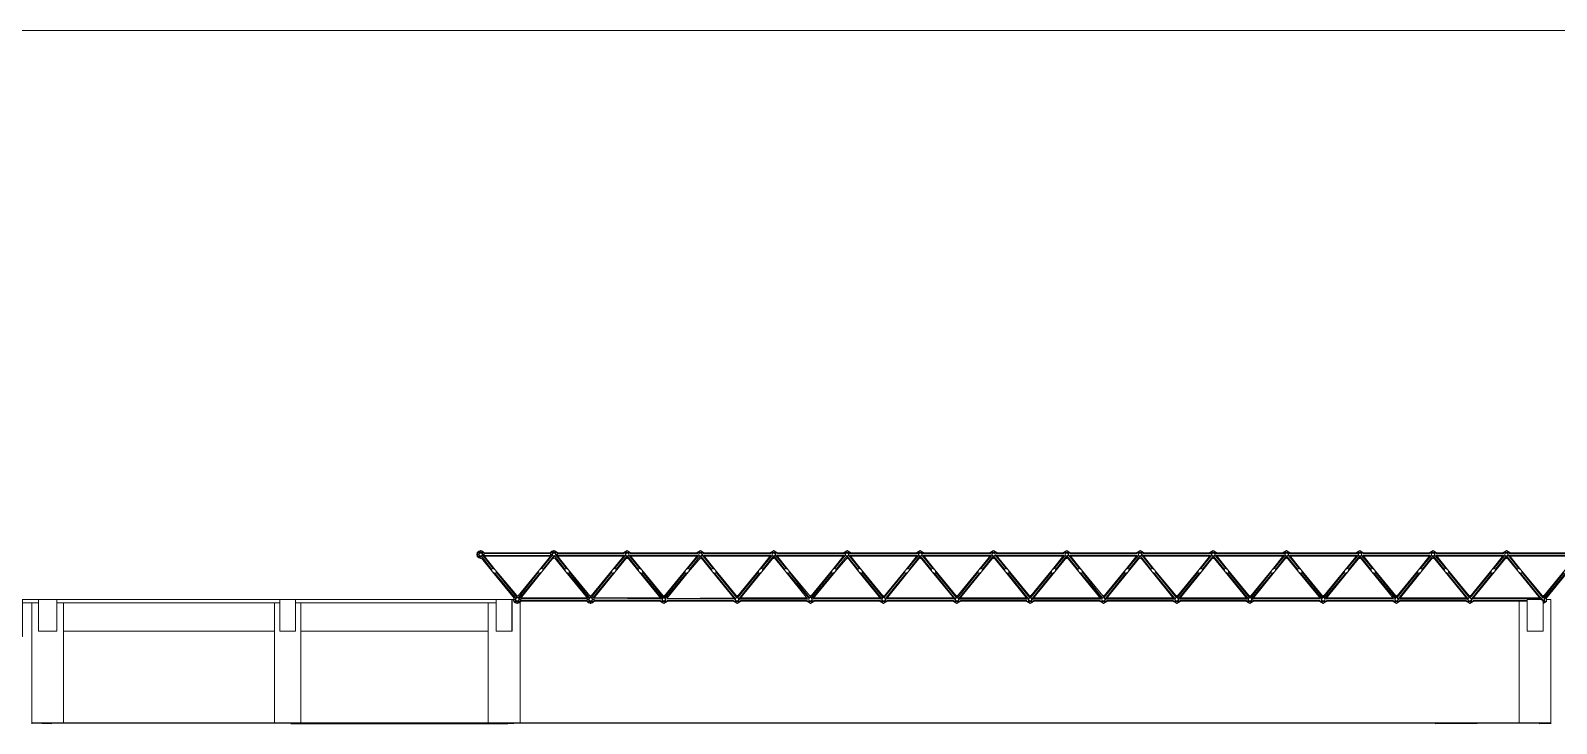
# Model space of a CAD drawing. Header units: metres. Extents: x -22.5 to 67.5, y 0 to 64.7.
# Drawn here: x 61.732 to 65.253, y 40.553 to 42.153 of the extents above; entities that cross this region are included whole.
import ezdxf

# ---------------------------------------------------------------- set-up
doc = ezdxf.new("R2010")
doc.units = ezdxf.units.M
doc.layers.add('XREF PIE 1.100$0$G-ANNO-TTLB', color=7, linetype='Continuous', lineweight=9)
doc.layers.add('XREF PIE 1.100$0$G-IMPT', color=7, linetype='Continuous', lineweight=9)

# ---------------------------------------------------------------- blocks, each defined once
blk = doc.blocks.new('XREF PIE 1.100$0$ZUM-TB-XX-PP_PIE DE PLANO - CDL_EC_ALZADO_dwg-1452924-PLANTA BAJA GENERAL')
at = {"layer": 'XREF PIE 1.100$0$G-IMPT'}
for p, q in [((0.059592, 0.017609), (0.059586, 0.017609)), ((0.059677, 0.017768), (0.059671, 0.017768)), ((0.061247, 0.017708), (0.059707, 0.017708)), ((0.062953, 0.017708), (0.061397, 0.017708)), ((0.061403, 0.01765), (0.062932, 0.01765)), ((0.064643, 0.017708), (0.063073, 0.017708)), ((0.063094, 0.01765), (0.064621, 0.01765)), ((0.066334, 0.017708), (0.064763, 0.017708)), ((0.064784, 0.01765), (0.066313, 0.01765)), ((0.068024, 0.017708), (0.066454, 0.017708)), ((0.066475, 0.01765), (0.068004, 0.01765)), ((0.069715, 0.017708), (0.068145, 0.017708)), ((0.068166, 0.01765), (0.069694, 0.01765)), ((0.071406, 0.017708), (0.069835, 0.017708)), ((0.069856, 0.01765), (0.071377, 0.01765)), ((0.073096, 0.017708), (0.071526, 0.017708)), ((0.07155, 0.01765), (0.073075, 0.01765)), ((0.074787, 0.017708), (0.073216, 0.017708)), ((0.073237, 0.01765), (0.074766, 0.01765)), ((0.076477, 0.017708), (0.074907, 0.017708)), ((0.074928, 0.01765), (0.076457, 0.01765)), ((0.078168, 0.017708), (0.076598, 0.017708)), ((0.076618, 0.01765), (0.078147, 0.01765)), ((0.079864, 0.017708), (0.078288, 0.017708)), ((0.078309, 0.01765), (0.079838, 0.01765)), ((0.081549, 0.017708), (0.079979, 0.017708)), ((0.08, 0.01765), (0.081528, 0.01765)), ((0.08324, 0.017708), (0.081669, 0.017708)), ((0.08169, 0.01765), (0.083219, 0.01765)), ((0.08493, 0.017708), (0.08336, 0.017708)), ((0.083381, 0.01765), (0.084909, 0.01765)), ((0.062652, 0.017276), (0.062186, 0.016704)), ((0.066033, 0.017276), (0.065564, 0.016699)), ((0.074486, 0.017276), (0.074017, 0.016699)), ((0.076177, 0.017276), (0.075707, 0.016699)), ((0.079558, 0.017276), (0.079088, 0.016699)), ((0.080749, 0.016699), (0.08028, 0.017276)), ((0.084629, 0.017276), (0.08416, 0.016699)), ((0.062215, 0.016679), (0.062678, 0.017247)), ((0.060437, 0.016571), (0.060431, 0.016571)), ((0.060552, 0.016631), (0.062093, 0.016631)), ((0.062128, 0.016571), (0.062122, 0.016571)), ((0.062242, 0.016631), (0.063798, 0.016631)), ((0.062248, 0.016689), (0.063777, 0.016689)), ((0.063918, 0.016631), (0.065487, 0.016631)), ((0.065609, 0.016631), (0.067179, 0.016631)), ((0.065628, 0.016612), (0.06716, 0.016612)), ((0.06563, 0.016689), (0.067158, 0.016689)), ((0.067252, 0.016727), (0.067239, 0.016712)), ((0.067299, 0.016631), (0.06887, 0.016631)), ((0.06732, 0.016689), (0.068849, 0.016689)), ((0.06899, 0.016631), (0.07056, 0.016631)), ((0.069011, 0.016689), (0.07054, 0.016689)), ((0.070684, 0.016631), (0.072243, 0.016631)), ((0.070701, 0.016689), (0.07223, 0.016689)), ((0.072371, 0.016631), (0.073942, 0.016631)), ((0.072392, 0.016689), (0.073921, 0.016689)), ((0.074062, 0.016631), (0.075632, 0.016631)), ((0.074081, 0.016612), (0.075613, 0.016612)), ((0.074083, 0.016689), (0.075611, 0.016689)), ((0.075752, 0.016631), (0.077323, 0.016631)), ((0.075772, 0.016612), (0.077303, 0.016612)), ((0.075773, 0.016689), (0.077302, 0.016689)), ((0.077439, 0.016631), (0.079013, 0.016631)), ((0.077464, 0.016689), (0.078992, 0.016689)), ((0.079133, 0.016631), (0.080704, 0.016631)), ((0.079154, 0.016689), (0.080683, 0.016689)), ((0.080824, 0.016631), (0.082394, 0.016631)), ((0.080845, 0.016689), (0.082374, 0.016689)), ((0.082515, 0.016631), (0.083779, 0.016631)), ((0.082534, 0.016612), (0.083779, 0.016612)), ((0.082535, 0.016689), (0.084064, 0.016689)), ((0.050007, 0.015918), (0.054874, 0.015918)), ((0.055484, 0.015918), (0.059808, 0.015918))]:
    blk.add_line(p, q, dxfattribs=at)
at = {"layer": 'XREF PIE 1.100$0$G-IMPT', "flags": 128}
for points in [[(0.059632, 0.017722), (0.059632, 0.017735), (0.059592, 0.017735), (0.059609, 0.017768), (0.059592, 0.017768), (0.059632, 0.01778), (0.059592, 0.017768), (0.059632, 0.01778), (0.059655, 0.017768), (0.059632, 0.01778), (0.059632, 0.017768), (0.059632, 0.01778), (0.059609, 0.017768), (0.059632, 0.01778), (0.059592, 0.017768), (0.059632, 0.01778), (0.059586, 0.017768), (0.059592, 0.017768), (0.059586, 0.017768), (0.059552, 0.017735), (0.05954, 0.017689), (0.059552, 0.017689), (0.059563, 0.017643), (0.059592, 0.017643), (0.059609, 0.017609), (0.059632, 0.017609), (0.059632, 0.017597), (0.059632, 0.017609), (0.059652, 0.017603), (0.059632, 0.017597), (0.059652, 0.017603), (0.059632, 0.017597), (0.059649, 0.017606), (0.059632, 0.017597), (0.059652, 0.017603), (0.059632, 0.017597), (0.059632, 0.017597), (0.059592, 0.017609), (0.059632, 0.017597), (0.059592, 0.017609), (0.059592, 0.017609), (0.059586, 0.017609), (0.059586, 0.017609), (0.059552, 0.017643)], [(0.05954, 0.017689), (0.059552, 0.017643), (0.059563, 0.017643), (0.059592, 0.017609), (0.059609, 0.017609), (0.059632, 0.017597), (0.059609, 0.017609), (0.059632, 0.017597), (0.059609, 0.017609), (0.059632, 0.017597), (0.059609, 0.017609)], [(0.060404, 0.016679), (0.059908, 0.017288), (0.059649, 0.017606), (0.059632, 0.017597), (0.059646, 0.017609), (0.059632, 0.017609), (0.059632, 0.017643), (0.059592, 0.017643), (0.059586, 0.017689), (0.059552, 0.017689), (0.059563, 0.017735), (0.059552, 0.017735), (0.059586, 0.017768), (0.059592, 0.017768), (0.059563, 0.017735), (0.059592, 0.017735), (0.059586, 0.017689)], [(0.059649, 0.017606), (0.059632, 0.017597), (0.059652, 0.017603), (0.059632, 0.017597), (0.059652, 0.017603), (0.059632, 0.017597), (0.059592, 0.017609), (0.059632, 0.017597), (0.059592, 0.017609), (0.059586, 0.017609), (0.059552, 0.017643), (0.059586, 0.017609), (0.059592, 0.017609), (0.059632, 0.017597), (0.059592, 0.017609), (0.059632, 0.017597), (0.059632, 0.017597), (0.059632, 0.017609)], [(0.059632, 0.01778), (0.059677, 0.017768), (0.059671, 0.017768), (0.059632, 0.01778), (0.059671, 0.017768), (0.059677, 0.017768), (0.059632, 0.01778), (0.059671, 0.017768), (0.059677, 0.017768), (0.059632, 0.01778), (0.059655, 0.017768), (0.059671, 0.017768), (0.059671, 0.017768), (0.059632, 0.01778), (0.059671, 0.017768), (0.059677, 0.017768), (0.059632, 0.01778), (0.059655, 0.017768), (0.059632, 0.01778), (0.059632, 0.017768), (0.059632, 0.01778), (0.059609, 0.017768), (0.059632, 0.01778), (0.059592, 0.017768), (0.059632, 0.01778), (0.059586, 0.017768), (0.059592, 0.017768), (0.059586, 0.017768)], [(0.060961, 0.017276), (0.060504, 0.016697), (0.060477, 0.016697), (0.060477, 0.01673), (0.060456, 0.016731), (0.060477, 0.016742), (0.060477, 0.01673), (0.060491, 0.01673), (0.060477, 0.016742), (0.060497, 0.016736), (0.060477, 0.016742), (0.060494, 0.016733), (0.060477, 0.016742), (0.060477, 0.01673), (0.060477, 0.016742), (0.060456, 0.016731), (0.060477, 0.016742), (0.060464, 0.016738), (0.060477, 0.016742), (0.060464, 0.016739), (0.059968, 0.017337), (0.059704, 0.017661), (0.059711, 0.017689), (0.059677, 0.017689), (0.059671, 0.017735), (0.059632, 0.017735), (0.059632, 0.017768), (0.059609, 0.017768), (0.059632, 0.01778), (0.059632, 0.017768), (0.059609, 0.017768)], [(0.059655, 0.017768), (0.059632, 0.01778), (0.059632, 0.017768), (0.059655, 0.017768), (0.059671, 0.017735), (0.0597, 0.017735), (0.059711, 0.017689)], [(0.059632, 0.017655), (0.059632, 0.017643), (0.059659, 0.017643), (0.059883, 0.017349)], [(0.059711, 0.017735), (0.0597, 0.017735), (0.059677, 0.017768), (0.059713, 0.017727), (0.061241, 0.017727), (0.061276, 0.017768), (0.061283, 0.017768), (0.061276, 0.017768), (0.061322, 0.01778), (0.061283, 0.017768), (0.061322, 0.01778), (0.061299, 0.017768), (0.061322, 0.01778), (0.061322, 0.017768), (0.061322, 0.01778), (0.061345, 0.017768), (0.061322, 0.01778), (0.061368, 0.017768), (0.061362, 0.017768), (0.061322, 0.01778), (0.061362, 0.017768), (0.061368, 0.017768), (0.061322, 0.01778), (0.061345, 0.017768), (0.061322, 0.01778), (0.061322, 0.017768), (0.061322, 0.01778), (0.061299, 0.017768), (0.061322, 0.01778), (0.061283, 0.017768), (0.061322, 0.01778), (0.061276, 0.017768), (0.061283, 0.017768), (0.061276, 0.017768)], [(0.059913, 0.017374), (0.059883, 0.017349), (0.059908, 0.017288), (0.059963, 0.017252), (0.059993, 0.017276), (0.059968, 0.017337), (0.059913, 0.017374), (0.059679, 0.017661), (0.059677, 0.017689)], [(0.061243, 0.017689), (0.061249, 0.017661), (0.059707, 0.017669)], [(0.059713, 0.01765), (0.061241, 0.01765), (0.060986, 0.017337), (0.060493, 0.016731), (0.060477, 0.016742), (0.060497, 0.016736), (0.060477, 0.016742), (0.060494, 0.016733), (0.060477, 0.016742), (0.060477, 0.01673), (0.060477, 0.016742), (0.060456, 0.016731), (0.060477, 0.016742), (0.060464, 0.016738), (0.060477, 0.016742), (0.060464, 0.016739), (0.060497, 0.016737), (0.060477, 0.016742), (0.060497, 0.016736), (0.060477, 0.016742), (0.060494, 0.016733)], [(0.062093, 0.01667), (0.060552, 0.01667), (0.061046, 0.017288), (0.061306, 0.017608)], [(0.061071, 0.017349), (0.061041, 0.017374), (0.060986, 0.017337), (0.060961, 0.017276), (0.060991, 0.017252), (0.061046, 0.017288), (0.061071, 0.017349), (0.061304, 0.017635), (0.061322, 0.017655), (0.061322, 0.017643), (0.061349, 0.017643), (0.061574, 0.017349)], [(0.061041, 0.017374), (0.06128, 0.017663), (0.061276, 0.017689), (0.061243, 0.017689), (0.061254, 0.017735), (0.061243, 0.017735), (0.061276, 0.017768), (0.061283, 0.017768), (0.061254, 0.017735), (0.061283, 0.017735), (0.061276, 0.017689)], [(0.061322, 0.01778), (0.061368, 0.017768), (0.061322, 0.01778), (0.061283, 0.017768), (0.061322, 0.01778), (0.061283, 0.017768), (0.061299, 0.017768), (0.061283, 0.017735), (0.061322, 0.017735), (0.061322, 0.017722)], [(0.061299, 0.017768), (0.061322, 0.017768), (0.061322, 0.01778), (0.061299, 0.017768), (0.061322, 0.017768), (0.061322, 0.017735), (0.061362, 0.017735), (0.061368, 0.017689), (0.061402, 0.017689), (0.061395, 0.017661), (0.061658, 0.017337), (0.062152, 0.016731), (0.062168, 0.016742), (0.062148, 0.016736), (0.062168, 0.016742), (0.06215, 0.016733), (0.062168, 0.016742), (0.062168, 0.01673), (0.062168, 0.016742), (0.062185, 0.016733), (0.062168, 0.016742), (0.062187, 0.016736), (0.062168, 0.016742), (0.062188, 0.016737), (0.062168, 0.016742), (0.062187, 0.016736), (0.062168, 0.016742), (0.062185, 0.016733), (0.062168, 0.016742), (0.062168, 0.01673), (0.062181, 0.01673), (0.062168, 0.016742), (0.062187, 0.016736), (0.062168, 0.016742), (0.062185, 0.016733), (0.062168, 0.016742), (0.062168, 0.01673), (0.062168, 0.016742), (0.06215, 0.016733), (0.062168, 0.016742), (0.062148, 0.016736), (0.062168, 0.016742), (0.062147, 0.016737)], [(0.06134, 0.017606), (0.061322, 0.017597), (0.061342, 0.017603), (0.061322, 0.017597), (0.061343, 0.017603), (0.061322, 0.017597), (0.061302, 0.017603), (0.061322, 0.017597), (0.061305, 0.017606), (0.061322, 0.017609), (0.061322, 0.017597), (0.061322, 0.017609), (0.061322, 0.017597), (0.061322, 0.017609), (0.061305, 0.017606), (0.061322, 0.017597), (0.061305, 0.017606), (0.061322, 0.017597), (0.061302, 0.017603), (0.061322, 0.017609), (0.061322, 0.017597), (0.061322, 0.017609)], [(0.06219, 0.016571), (0.062168, 0.016559), (0.06219, 0.016571), (0.062168, 0.016559), (0.06219, 0.016571), (0.062168, 0.016559), (0.06219, 0.016571), (0.062168, 0.016571), (0.062168, 0.016605), (0.062128, 0.016605), (0.062122, 0.016651), (0.062088, 0.016651), (0.062095, 0.016679), (0.061599, 0.017288), (0.06134, 0.017606), (0.061322, 0.017597), (0.061342, 0.017603), (0.061322, 0.017597), (0.061343, 0.017603), (0.061322, 0.017597), (0.061307, 0.017602), (0.061322, 0.017597), (0.061305, 0.017606), (0.061322, 0.017597), (0.061308, 0.017609), (0.061322, 0.017597), (0.06134, 0.017606), (0.061322, 0.017609), (0.061342, 0.017603), (0.061322, 0.017597), (0.061343, 0.017603), (0.061322, 0.017597), (0.061322, 0.017643)], [(0.061345, 0.017768), (0.061322, 0.01778), (0.061322, 0.017768), (0.061345, 0.017768), (0.061362, 0.017735), (0.061391, 0.017735), (0.061402, 0.017689)], [(0.061368, 0.017768), (0.061362, 0.017768), (0.061402, 0.017735), (0.061391, 0.017735), (0.061362, 0.017768), (0.061368, 0.017768), (0.061322, 0.01778), (0.061362, 0.017768), (0.061368, 0.017768), (0.061322, 0.01778), (0.061345, 0.017768), (0.061362, 0.017768), (0.061402, 0.017735), (0.062934, 0.017727)], [(0.061604, 0.017374), (0.061574, 0.017349), (0.061599, 0.017288), (0.061653, 0.017252), (0.061683, 0.017276), (0.061658, 0.017337), (0.061604, 0.017374), (0.06137, 0.017661), (0.061368, 0.017689)], [(0.061397, 0.017669), (0.062949, 0.017669), (0.062677, 0.017337), (0.062183, 0.016731)], [(0.062247, 0.016651), (0.06224, 0.016679), (0.063795, 0.016668), (0.063289, 0.017288), (0.063013, 0.017628), (0.062736, 0.017288), (0.06224, 0.016679)], [(0.062761, 0.017349), (0.062731, 0.017374), (0.062677, 0.017337), (0.062652, 0.017276), (0.062682, 0.017252), (0.062736, 0.017288), (0.062761, 0.017349), (0.062998, 0.01764), (0.063028, 0.01764), (0.063264, 0.017349)], [(0.062731, 0.017374), (0.062973, 0.017668), (0.062973, 0.017735), (0.062934, 0.017735), (0.063013, 0.01778), (0.062973, 0.017735), (0.063052, 0.017735), (0.063052, 0.017668), (0.063294, 0.017374), (0.063349, 0.017337), (0.063374, 0.017276), (0.063344, 0.017252), (0.063289, 0.017288), (0.063264, 0.017349), (0.063294, 0.017374)], [(0.063092, 0.017735), (0.063052, 0.017735), (0.063013, 0.01778), (0.063092, 0.017727), (0.064621, 0.017727)], [(0.063871, 0.016727), (0.063858, 0.016712), (0.063842, 0.016731), (0.063349, 0.017337), (0.063076, 0.017672), (0.06464, 0.017672), (0.064367, 0.017337), (0.063875, 0.016733), (0.063858, 0.016742), (0.063868, 0.016731), (0.063848, 0.016731), (0.063841, 0.016733)], [(0.063928, 0.01667), (0.065487, 0.016665), (0.06498, 0.017288), (0.064713, 0.017616), (0.064427, 0.017288), (0.063928, 0.016676), (0.065468, 0.016689)], [(0.064452, 0.017349), (0.064422, 0.017374), (0.064367, 0.017337), (0.064342, 0.017276), (0.064372, 0.017252), (0.064427, 0.017288), (0.064452, 0.017349), (0.064689, 0.01764), (0.064717, 0.017643), (0.064955, 0.017349)], [(0.064985, 0.017374), (0.064955, 0.017349), (0.06498, 0.017288), (0.065035, 0.017252), (0.065064, 0.017276), (0.065039, 0.017337), (0.064985, 0.017374), (0.064748, 0.017664), (0.064743, 0.017735), (0.064664, 0.017735), (0.064703, 0.01778), (0.064624, 0.017735), (0.064664, 0.017735), (0.064664, 0.017668), (0.064422, 0.017374)], [(0.064783, 0.017735), (0.064743, 0.017735), (0.064703, 0.01778), (0.064783, 0.017727), (0.066315, 0.017727)], [(0.065612, 0.016668), (0.066118, 0.017288), (0.066394, 0.017628), (0.06667, 0.017288), (0.067176, 0.016668), (0.065615, 0.016668)], [(0.066142, 0.017349), (0.066113, 0.017374), (0.066058, 0.017337), (0.066033, 0.017276), (0.066063, 0.017252), (0.066118, 0.017288), (0.066142, 0.017349), (0.066379, 0.01764), (0.066409, 0.01764), (0.066646, 0.017349)], [(0.066113, 0.017374), (0.066354, 0.017668), (0.066354, 0.017735), (0.066315, 0.017735), (0.066394, 0.01778), (0.066354, 0.017735), (0.066434, 0.017735), (0.066434, 0.017668), (0.066675, 0.017374), (0.06673, 0.017337), (0.066755, 0.017276), (0.066725, 0.017252), (0.06667, 0.017288), (0.066646, 0.017349), (0.066675, 0.017374)], [(0.066473, 0.017735), (0.066434, 0.017735), (0.066394, 0.01778), (0.066473, 0.017727), (0.068005, 0.017727)], [(0.067222, 0.016733), (0.06723, 0.016731), (0.067249, 0.016731), (0.067239, 0.016742), (0.067256, 0.016733), (0.067748, 0.017337), (0.068018, 0.017669), (0.066458, 0.017669), (0.06673, 0.017337), (0.067223, 0.016731), (0.067239, 0.016712)], [(0.068863, 0.01667), (0.067306, 0.01667), (0.067808, 0.017288), (0.068094, 0.017616), (0.068361, 0.017288), (0.068866, 0.016668)], [(0.067833, 0.017349), (0.067803, 0.017374), (0.067748, 0.017337), (0.067724, 0.017276), (0.067753, 0.017252), (0.067808, 0.017288), (0.067833, 0.017349), (0.06807, 0.01764), (0.068098, 0.017643), (0.068336, 0.017349)], [(0.067803, 0.017374), (0.068045, 0.017668), (0.068045, 0.017735), (0.068005, 0.017735), (0.068085, 0.01778), (0.068045, 0.017735), (0.068124, 0.017735), (0.068124, 0.017668), (0.068366, 0.017374), (0.068421, 0.017337), (0.068445, 0.017276), (0.068416, 0.017252), (0.068361, 0.017288), (0.068336, 0.017349), (0.068366, 0.017374)], [(0.068086, 0.017598), (0.068102, 0.017607), (0.068085, 0.017597), (0.068072, 0.017612), (0.068085, 0.017597)], [(0.068164, 0.017735), (0.068086, 0.01778), (0.068124, 0.017735), (0.068164, 0.017735), (0.069696, 0.017727)], [(0.068997, 0.01667), (0.070557, 0.01667), (0.070052, 0.017288), (0.069775, 0.017628), (0.069499, 0.017288), (0.068993, 0.016668)], [(0.069524, 0.017349), (0.069494, 0.017374), (0.069439, 0.017337), (0.069414, 0.017276), (0.069444, 0.017252), (0.069499, 0.017288), (0.069524, 0.017349), (0.06976, 0.01764), (0.069789, 0.017643), (0.070027, 0.017349)], [(0.070057, 0.017374), (0.070027, 0.017349), (0.070052, 0.017288), (0.070106, 0.017252), (0.070136, 0.017276), (0.070111, 0.017337), (0.070057, 0.017374), (0.069818, 0.017667), (0.069815, 0.017735), (0.069735, 0.017735), (0.069775, 0.01778), (0.069696, 0.017735), (0.069735, 0.017735), (0.069735, 0.017668), (0.069494, 0.017374)], [(0.071386, 0.017727), (0.069854, 0.017735), (0.069775, 0.01778), (0.069815, 0.017735), (0.069854, 0.017735)], [(0.071214, 0.017349), (0.071184, 0.017374), (0.07113, 0.017337), (0.071105, 0.017276), (0.071135, 0.017252), (0.071189, 0.017288), (0.071214, 0.017349), (0.071451, 0.01764), (0.071479, 0.017643), (0.071717, 0.017349)], [(0.071184, 0.017374), (0.071426, 0.017668), (0.071426, 0.017735), (0.071386, 0.017735), (0.071466, 0.01778), (0.071426, 0.017735), (0.071505, 0.017735), (0.071505, 0.017668)], [(0.073077, 0.017727), (0.071545, 0.017735), (0.071466, 0.01778), (0.071505, 0.017735), (0.071545, 0.017735)], [(0.071747, 0.017374), (0.071717, 0.017349), (0.071742, 0.017288), (0.071797, 0.017252), (0.071827, 0.017276), (0.071802, 0.017337), (0.071747, 0.017374), (0.07151, 0.017664)], [(0.073938, 0.016668), (0.073433, 0.017288), (0.073156, 0.017628), (0.07288, 0.017288), (0.072375, 0.016668), (0.073935, 0.016668)], [(0.072905, 0.017349), (0.072875, 0.017374), (0.07282, 0.017337), (0.072795, 0.017276), (0.072825, 0.017252), (0.07288, 0.017288), (0.072905, 0.017349), (0.073141, 0.01764), (0.07317, 0.017643), (0.073408, 0.017349)], [(0.072875, 0.017374), (0.073117, 0.017668), (0.073117, 0.017735), (0.073077, 0.017735), (0.073156, 0.01778), (0.073117, 0.017735), (0.073196, 0.017735), (0.073196, 0.017668)], [(0.073236, 0.017735), (0.073196, 0.017735), (0.073156, 0.01778), (0.073236, 0.017727), (0.074768, 0.017727)], [(0.073438, 0.017374), (0.073408, 0.017349), (0.073433, 0.017288), (0.073487, 0.017252), (0.073517, 0.017276), (0.073492, 0.017337), (0.073438, 0.017374), (0.073201, 0.017664)], [(0.074857, 0.017616), (0.075123, 0.017288), (0.075629, 0.016668), (0.074068, 0.016668), (0.07457, 0.017288), (0.074841, 0.017621)], [(0.074595, 0.017349), (0.074566, 0.017374), (0.074511, 0.017337), (0.074486, 0.017276), (0.074516, 0.017252), (0.07457, 0.017288), (0.074595, 0.017349), (0.074832, 0.01764), (0.074861, 0.017643), (0.075098, 0.017349)], [(0.075128, 0.017374), (0.075098, 0.017349), (0.075123, 0.017288), (0.075178, 0.017252), (0.075208, 0.017276), (0.075183, 0.017337), (0.075128, 0.017374), (0.074892, 0.017664), (0.074887, 0.017735), (0.074807, 0.017735), (0.074847, 0.01778), (0.074768, 0.017735), (0.074807, 0.017735), (0.074807, 0.017668), (0.074566, 0.017374)], [(0.074847, 0.017597), (0.074864, 0.017607), (0.074847, 0.017597), (0.07483, 0.017607)], [(0.074926, 0.017735), (0.074847, 0.01778), (0.074887, 0.017735), (0.074926, 0.017735), (0.076458, 0.017727)], [(0.075756, 0.016668), (0.076261, 0.017288), (0.076537, 0.017628), (0.076814, 0.017288), (0.077319, 0.016668), (0.075759, 0.016668)], [(0.076286, 0.017349), (0.076256, 0.017374), (0.076201, 0.017337), (0.076177, 0.017276), (0.076206, 0.017252), (0.076261, 0.017288), (0.076286, 0.017349), (0.076523, 0.01764), (0.076551, 0.017643), (0.076789, 0.017349)], [(0.076256, 0.017374), (0.076498, 0.017668), (0.076498, 0.017735), (0.076458, 0.017735), (0.076537, 0.01778), (0.076498, 0.017735), (0.076577, 0.017735), (0.076577, 0.017668), (0.076819, 0.017374), (0.076874, 0.017337), (0.076898, 0.017276), (0.076869, 0.017252), (0.076814, 0.017288), (0.076789, 0.017349), (0.076819, 0.017374)], [(0.076617, 0.017735), (0.076577, 0.017735), (0.076537, 0.01778), (0.076617, 0.017727), (0.078149, 0.017727)], [(0.077449, 0.01667), (0.07901, 0.01667), (0.078504, 0.017288), (0.078228, 0.017628), (0.077952, 0.017288), (0.077439, 0.016659)], [(0.077977, 0.017349), (0.077947, 0.017374), (0.077892, 0.017337), (0.077867, 0.017276), (0.077897, 0.017252), (0.077952, 0.017288), (0.077977, 0.017349), (0.078213, 0.01764), (0.078242, 0.017643), (0.07848, 0.017349)], [(0.077947, 0.017374), (0.078188, 0.017668), (0.078188, 0.017735), (0.078149, 0.017735), (0.078228, 0.01778), (0.078188, 0.017735), (0.078268, 0.017735), (0.078268, 0.017668)], [(0.079839, 0.017727), (0.078307, 0.017735), (0.078228, 0.01778), (0.078268, 0.017735), (0.078307, 0.017735)], [(0.078509, 0.017374), (0.07848, 0.017349), (0.078504, 0.017288), (0.078559, 0.017252), (0.078589, 0.017276), (0.078564, 0.017337), (0.078509, 0.017374), (0.078273, 0.017664)], [(0.079137, 0.016668), (0.079642, 0.017288), (0.079919, 0.017628), (0.080195, 0.017288), (0.080697, 0.01667), (0.07914, 0.01667)], [(0.079667, 0.017349), (0.079637, 0.017374), (0.079583, 0.017337), (0.079558, 0.017276), (0.079588, 0.017252), (0.079642, 0.017288), (0.079667, 0.017349), (0.079904, 0.01764), (0.079934, 0.01764), (0.08017, 0.017349)], [(0.079637, 0.017374), (0.079879, 0.017668), (0.079879, 0.017735), (0.079839, 0.017735), (0.079919, 0.01778), (0.079879, 0.017735), (0.079958, 0.017735), (0.079958, 0.017668), (0.0802, 0.017374), (0.080255, 0.017337), (0.08028, 0.017276), (0.08025, 0.017252), (0.080195, 0.017288), (0.08017, 0.017349), (0.0802, 0.017374)], [(0.079998, 0.017735), (0.079958, 0.017735), (0.079919, 0.01778), (0.079998, 0.017727), (0.08153, 0.017727)], [(0.080748, 0.016731), (0.080255, 0.017337), (0.079985, 0.017669), (0.081543, 0.017669), (0.081273, 0.017337), (0.08078, 0.016731), (0.080764, 0.016712), (0.080747, 0.016733), (0.080754, 0.016731), (0.080774, 0.016731), (0.080764, 0.016742), (0.080781, 0.016733)], [(0.081609, 0.017628), (0.081886, 0.017288), (0.082391, 0.016668), (0.080831, 0.016668), (0.081333, 0.017288), (0.081596, 0.017612)], [(0.081358, 0.017349), (0.081328, 0.017374), (0.081273, 0.017337), (0.081248, 0.017276), (0.081278, 0.017252), (0.081333, 0.017288), (0.081358, 0.017349), (0.081596, 0.017643), (0.081624, 0.01764), (0.081861, 0.017349)], [(0.081328, 0.017374), (0.08157, 0.017668), (0.08157, 0.017735), (0.08153, 0.017735), (0.081609, 0.01778), (0.08157, 0.017735), (0.081649, 0.017735), (0.081649, 0.017668), (0.081891, 0.017374), (0.081945, 0.017337), (0.08197, 0.017276), (0.08194, 0.017252), (0.081886, 0.017288), (0.081861, 0.017349), (0.081891, 0.017374)], [(0.081689, 0.017735), (0.081649, 0.017735), (0.081609, 0.01778), (0.081689, 0.017727), (0.08322, 0.017727)], [(0.082518, 0.016668), (0.083023, 0.017288), (0.0833, 0.017628), (0.083576, 0.017288), (0.084078, 0.01667), (0.082521, 0.01667)], [(0.083048, 0.017349), (0.083018, 0.017374), (0.082964, 0.017337), (0.082939, 0.017276), (0.082969, 0.017252), (0.083023, 0.017288), (0.083048, 0.017349), (0.083285, 0.01764), (0.083314, 0.017643), (0.083551, 0.017349)], [(0.083018, 0.017374), (0.08326, 0.017668), (0.08326, 0.017735), (0.08322, 0.017735), (0.0833, 0.01778), (0.08326, 0.017735), (0.083339, 0.017735), (0.083339, 0.017668)], [(0.084911, 0.017727), (0.083379, 0.017735), (0.0833, 0.01778), (0.083339, 0.017735), (0.083379, 0.017735)], [(0.083581, 0.017374), (0.083551, 0.017349), (0.083576, 0.017288), (0.083631, 0.017252), (0.083661, 0.017276), (0.083636, 0.017337), (0.083581, 0.017374), (0.083345, 0.017664)], [(0.084985, 0.017621), (0.084714, 0.017289), (0.084206, 0.016665)], [(0.06045, 0.016697), (0.060477, 0.016697), (0.060477, 0.016684), (0.059993, 0.017276)], [(0.061683, 0.017276), (0.06214, 0.016697), (0.062168, 0.016697), (0.062168, 0.016684)], [(0.063374, 0.017276), (0.06384, 0.016697), (0.063877, 0.016697), (0.064342, 0.017276)], [(0.065568, 0.016684), (0.065587, 0.016651), (0.065568, 0.016617), (0.065529, 0.016617), (0.06551, 0.016651), (0.065529, 0.016684), (0.065567, 0.016697), (0.065534, 0.016699), (0.065064, 0.017276)], [(0.066755, 0.017276), (0.06722, 0.016684), (0.067201, 0.016651), (0.06722, 0.016617), (0.067259, 0.016617), (0.067278, 0.016651), (0.067259, 0.016684), (0.067219, 0.016697), (0.067258, 0.016697), (0.067724, 0.017276)], [(0.069414, 0.017276), (0.068942, 0.016697), (0.068911, 0.016684), (0.068891, 0.016651), (0.068911, 0.016617), (0.068949, 0.016617), (0.068968, 0.016651), (0.068952, 0.016697), (0.068915, 0.016699), (0.068445, 0.017276)], [(0.071105, 0.017276), (0.070639, 0.016697), (0.070606, 0.016699), (0.070136, 0.017276)], [(0.072795, 0.017276), (0.07233, 0.016697), (0.072296, 0.016699), (0.071827, 0.017276)], [(0.074021, 0.016684), (0.073982, 0.016684), (0.073963, 0.016651), (0.073982, 0.016617), (0.074021, 0.016617), (0.07404, 0.016651), (0.074021, 0.016684), (0.073975, 0.016697), (0.073517, 0.017276)], [(0.075711, 0.016684), (0.075731, 0.016651), (0.075711, 0.016617), (0.075673, 0.016617), (0.075654, 0.016651), (0.075673, 0.016684), (0.075707, 0.016697), (0.075677, 0.016699), (0.075208, 0.017276)], [(0.077867, 0.017276), (0.077401, 0.016697), (0.077368, 0.016699), (0.076898, 0.017276)], [(0.078589, 0.017276), (0.079055, 0.016697), (0.079092, 0.016697), (0.079054, 0.016684), (0.079035, 0.016651), (0.079054, 0.016617), (0.079093, 0.016617), (0.079112, 0.016651), (0.079093, 0.016684)], [(0.080745, 0.016684), (0.080725, 0.016651), (0.080745, 0.016617), (0.080783, 0.016617), (0.080802, 0.016651), (0.080783, 0.016684), (0.080745, 0.016697), (0.080779, 0.016699), (0.081248, 0.017276)], [(0.082939, 0.017276), (0.082462, 0.016691), (0.082435, 0.016684), (0.082416, 0.016651), (0.082435, 0.016617), (0.082474, 0.016617), (0.082493, 0.016651), (0.082462, 0.016697), (0.08244, 0.016699), (0.08197, 0.017276)], [(0.084164, 0.016684), (0.084184, 0.016651), (0.084164, 0.016617), (0.084126, 0.016617), (0.084107, 0.016651), (0.084126, 0.016684), (0.084164, 0.016697), (0.08413, 0.016699), (0.083661, 0.017276)], [(0.059966, 0.017247), (0.060436, 0.016684), (0.060431, 0.016651)], [(0.060523, 0.016651), (0.060517, 0.016605), (0.060546, 0.016605), (0.060523, 0.016571), (0.060477, 0.016559), (0.060517, 0.016571), (0.060523, 0.016571), (0.060517, 0.016571), (0.060556, 0.016605), (0.060546, 0.016605), (0.060556, 0.016651), (0.060523, 0.016651), (0.060524, 0.016679), (0.060987, 0.017247)], [(0.061657, 0.017247), (0.062126, 0.016684), (0.062122, 0.016651)], [(0.063348, 0.017247), (0.063818, 0.016679), (0.063818, 0.016605), (0.063898, 0.016605), (0.063858, 0.016559), (0.063779, 0.016605), (0.063818, 0.016605), (0.063858, 0.016559), (0.063937, 0.016605), (0.063898, 0.016605), (0.063898, 0.016679), (0.064369, 0.017247)], [(0.065038, 0.017247), (0.065504, 0.016675), (0.065509, 0.016605), (0.065588, 0.016605), (0.065549, 0.016559), (0.065628, 0.016605), (0.065588, 0.016605), (0.065593, 0.016675), (0.066059, 0.017247)], [(0.066729, 0.017247), (0.0672, 0.016679), (0.0672, 0.016605), (0.067279, 0.016605), (0.067239, 0.016559), (0.067319, 0.016605), (0.067279, 0.016605), (0.067279, 0.016679), (0.06775, 0.017247)], [(0.068419, 0.017247), (0.068885, 0.016675), (0.06889, 0.016605), (0.06897, 0.016605), (0.06893, 0.016559), (0.069009, 0.016605), (0.06897, 0.016605), (0.068975, 0.016675), (0.06944, 0.017247)], [(0.07011, 0.017247), (0.070576, 0.016675), (0.070581, 0.016605), (0.07066, 0.016605), (0.07062, 0.016559), (0.0707, 0.016605), (0.07066, 0.016605), (0.070665, 0.016675), (0.071131, 0.017247)], [(0.071801, 0.017247), (0.072266, 0.016675), (0.072271, 0.016605), (0.072351, 0.016605), (0.072311, 0.016559), (0.07239, 0.016605), (0.072351, 0.016605), (0.072356, 0.016675), (0.072822, 0.017247)], [(0.073491, 0.017247), (0.073962, 0.016679), (0.073962, 0.016605), (0.074041, 0.016605), (0.074002, 0.016559), (0.074081, 0.016605), (0.074041, 0.016605), (0.074046, 0.016675), (0.074512, 0.017247)], [(0.075182, 0.017247), (0.075647, 0.016675), (0.075653, 0.016605), (0.075732, 0.016605), (0.075692, 0.016559), (0.075653, 0.016605), (0.075613, 0.016605), (0.075692, 0.016559), (0.075772, 0.016605), (0.075732, 0.016605), (0.075737, 0.016675), (0.076203, 0.017247)], [(0.078994, 0.016605), (0.079073, 0.016559), (0.079034, 0.016605), (0.078998, 0.016612), (0.077462, 0.016612), (0.077383, 0.016559), (0.077303, 0.016605), (0.077343, 0.016605), (0.077383, 0.016559), (0.077422, 0.016605), (0.077343, 0.016605), (0.077338, 0.016675), (0.076872, 0.017247)], [(0.077893, 0.017247), (0.077422, 0.016679), (0.077422, 0.016605), (0.077462, 0.016605)], [(0.078563, 0.017247), (0.079034, 0.016679), (0.079034, 0.016605), (0.079113, 0.016605), (0.079073, 0.016559), (0.079153, 0.016605), (0.079113, 0.016605), (0.079113, 0.016679), (0.079584, 0.017247)], [(0.080253, 0.017247), (0.080724, 0.016679), (0.080724, 0.016605), (0.080804, 0.016605), (0.080764, 0.016559), (0.080843, 0.016612), (0.082375, 0.016612), (0.082415, 0.016605), (0.082455, 0.016559), (0.082375, 0.016605)], [(0.080843, 0.016605), (0.080804, 0.016605), (0.080809, 0.016675), (0.081274, 0.017247)], [(0.081943, 0.017249), (0.08241, 0.016675), (0.082415, 0.016605), (0.082494, 0.016605), (0.082455, 0.016559), (0.082534, 0.016605), (0.082494, 0.016605), (0.082499, 0.016675), (0.082965, 0.017247)], [(0.083635, 0.017247), (0.0841, 0.016675), (0.084105, 0.016651)], [(0.084656, 0.017247), (0.084185, 0.016679), (0.084185, 0.016605), (0.084224, 0.016605)], [(0.060354, 0.015918), (0.060357, 0.015918), (0.060357, 0.016651), (0.060354, 0.016651), (0.060354, 0.015918), (0.059988, 0.015918), (0.059988, 0.016651), (0.060354, 0.016651), (0.06038, 0.016651), (0.060354, 0.016651)], [(0.081659, 0.013793), (0.081287, 0.013793), (0.081006, 0.013793), (0.079304, 0.013793), (0.075241, 0.013793), (0.075134, 0.013793), (0.074487, 0.013793), (0.073981, 0.013793), (0.06999, 0.013793), (0.069883, 0.013793), (0.069236, 0.013793), (0.065245, 0.013793), (0.063325, 0.013793), (0.063117, 0.013793), (0.062666, 0.013793), (0.060537, 0.013793), (0.060255, 0.013793), (0.060537, 0.013805), (0.062666, 0.013793), (0.063117, 0.013793), (0.063325, 0.013793), (0.065245, 0.013793), (0.069236, 0.013793), (0.069883, 0.013793), (0.06999, 0.013793), (0.073981, 0.013793), (0.074487, 0.013793), (0.075134, 0.013793), (0.075241, 0.013793), (0.079304, 0.013793), (0.081006, 0.013793), (0.081287, 0.013793), (0.081659, 0.013793), (0.083596, 0.013805), (0.083596, 0.016612), (0.083596, 0.013793), (0.084053, 0.013793), (0.084328, 0.013793), (0.084328, 0.013781), (0.084328, 0.013789), (0.084053, 0.013781)], [(0.081659, 0.013781), (0.083596, 0.013793), (0.084053, 0.013793), (0.084328, 0.013801), (0.084328, 0.013793), (0.084328, 0.013805), (0.084053, 0.013805), (0.083596, 0.013805), (0.081659, 0.013805), (0.081287, 0.013805), (0.081006, 0.013805), (0.079304, 0.013805), (0.075241, 0.013805), (0.075134, 0.013805), (0.074487, 0.013805), (0.073981, 0.013805), (0.06999, 0.013805), (0.069883, 0.013805), (0.069236, 0.013805), (0.065245, 0.013805), (0.063325, 0.013805), (0.063117, 0.013805), (0.062666, 0.013793), (0.060537, 0.013793), (0.060255, 0.013781)], [(0.060477, 0.016617), (0.060477, 0.016605), (0.060517, 0.016605), (0.0605, 0.016571), (0.060517, 0.016571), (0.060477, 0.016571), (0.060477, 0.016559), (0.060477, 0.016571), (0.060454, 0.016571), (0.060437, 0.016605), (0.060408, 0.016605), (0.060398, 0.016651), (0.060385, 0.016651), (0.060404, 0.016679), (0.060398, 0.016651), (0.060431, 0.016651), (0.060437, 0.016605), (0.060477, 0.016605), (0.060477, 0.016571), (0.0605, 0.016571), (0.060477, 0.016559), (0.0605, 0.016571)], [(0.060385, 0.016651), (0.060398, 0.016605), (0.060408, 0.016605), (0.060437, 0.016571), (0.060454, 0.016571), (0.060477, 0.016559), (0.060454, 0.016571)], [(0.060398, 0.016605), (0.060431, 0.016571), (0.060437, 0.016571), (0.060477, 0.016559), (0.060437, 0.016571), (0.060477, 0.016559)], [(0.060464, 0.016739), (0.060477, 0.016742), (0.060456, 0.016731), (0.060477, 0.016742), (0.060464, 0.016738)], [(0.060556, 0.016605), (0.06054, 0.016589), (0.060558, 0.016612), (0.062086, 0.016612)], [(0.060556, 0.016651), (0.060558, 0.016689), (0.062087, 0.016689)], [(0.062168, 0.016742), (0.062148, 0.016736), (0.062168, 0.016742), (0.06215, 0.016733), (0.062168, 0.01673), (0.062168, 0.016742), (0.06215, 0.016733), (0.062168, 0.01673), (0.062168, 0.016697), (0.062196, 0.016697), (0.062213, 0.016651), (0.062247, 0.016651), (0.062236, 0.016605), (0.062247, 0.016605), (0.062207, 0.016571), (0.062213, 0.016571), (0.062207, 0.016571), (0.062213, 0.016571), (0.062207, 0.016571), (0.062213, 0.016571), (0.062207, 0.016571), (0.062168, 0.016559), (0.062213, 0.016571), (0.062168, 0.016559), (0.062128, 0.016571), (0.062168, 0.016559), (0.062128, 0.016571), (0.062122, 0.016571), (0.062088, 0.016605), (0.062099, 0.016605), (0.062128, 0.016571), (0.062145, 0.016571), (0.062168, 0.016559), (0.062145, 0.016571), (0.062168, 0.016559), (0.062145, 0.016571), (0.062168, 0.016559), (0.062145, 0.016571)], [(0.062088, 0.016651), (0.062099, 0.016605), (0.062128, 0.016605), (0.062145, 0.016571), (0.062168, 0.016571), (0.062168, 0.016559), (0.062168, 0.016571), (0.062168, 0.016559), (0.062168, 0.016571), (0.062168, 0.016559), (0.062168, 0.016571)], [(0.062207, 0.016571), (0.062168, 0.016559), (0.062213, 0.016571), (0.062168, 0.016559), (0.062128, 0.016571), (0.062168, 0.016559), (0.062128, 0.016571), (0.062128, 0.016571), (0.062122, 0.016571), (0.062122, 0.016571), (0.062128, 0.016571), (0.062168, 0.016559), (0.062128, 0.016571), (0.062168, 0.016559), (0.062207, 0.016571), (0.06219, 0.016571), (0.062207, 0.016605), (0.062168, 0.016605), (0.062168, 0.016617)], [(0.062213, 0.016651), (0.062207, 0.016605), (0.062236, 0.016605), (0.062213, 0.016571), (0.062168, 0.016559), (0.062207, 0.016571), (0.062249, 0.016612), (0.063779, 0.016612)], [(0.063937, 0.016612), (0.065469, 0.016612), (0.065509, 0.016605), (0.065549, 0.016559), (0.065469, 0.016605)], [(0.065566, 0.016733), (0.065549, 0.016742), (0.065558, 0.016731), (0.065539, 0.016731), (0.065532, 0.016733)], [(0.067239, 0.016559), (0.06716, 0.016605), (0.0672, 0.016605), (0.067239, 0.016559)], [(0.067319, 0.016612), (0.068851, 0.016612), (0.06889, 0.016605), (0.06893, 0.016559), (0.068851, 0.016605)], [(0.068947, 0.016733), (0.06893, 0.016742), (0.06894, 0.016731), (0.06892, 0.016731), (0.068913, 0.016733)], [(0.069009, 0.016612), (0.070541, 0.016612), (0.070581, 0.016605), (0.07062, 0.016559), (0.070541, 0.016605)], [(0.070637, 0.016733), (0.07062, 0.016742), (0.07063, 0.016731), (0.070611, 0.016731), (0.070603, 0.016733)], [(0.0707, 0.016612), (0.072232, 0.016612), (0.072271, 0.016605), (0.072311, 0.016559), (0.072232, 0.016605)], [(0.072328, 0.016733), (0.072311, 0.016742), (0.072321, 0.016731), (0.072301, 0.016731), (0.072294, 0.016733)], [(0.07239, 0.016612), (0.073922, 0.016612), (0.073962, 0.016605), (0.074002, 0.016559), (0.073922, 0.016605)], [(0.074019, 0.016733), (0.074002, 0.016742), (0.074011, 0.016731), (0.073992, 0.016731), (0.073985, 0.016733)], [(0.075675, 0.016733), (0.075692, 0.016742), (0.075683, 0.016731)], [(0.075707, 0.016734), (0.075692, 0.016742), (0.075707, 0.016725)], [(0.0774, 0.016733), (0.077383, 0.016742), (0.077392, 0.016731), (0.077373, 0.016731), (0.077366, 0.016733)], [(0.07909, 0.016733), (0.079073, 0.016742), (0.079083, 0.016731), (0.079064, 0.016731), (0.079056, 0.016733)], [(0.079153, 0.016612), (0.080685, 0.016612), (0.080724, 0.016605), (0.080764, 0.016559), (0.080685, 0.016605)], [(0.082472, 0.016733), (0.082455, 0.016742), (0.082464, 0.016731), (0.082445, 0.016731), (0.082438, 0.016733)], [(0.084162, 0.016733), (0.084145, 0.016742), (0.084155, 0.016731), (0.084135, 0.016731), (0.084128, 0.016733)], [(0.084145, 0.016605), (0.084185, 0.016605), (0.084145, 0.016559), (0.084224, 0.016605), (0.084224, 0.016687)], [(0.049732, 0.013781), (0.049274, 0.013793), (0.049732, 0.013793), (0.049274, 0.013805), (0.049732, 0.013805), (0.050007, 0.013805), (0.052975, 0.013793), (0.054874, 0.013793), (0.055251, 0.013793), (0.055484, 0.013793), (0.058116, 0.013793), (0.059804, 0.013793), (0.060255, 0.013781), (0.059804, 0.013781), (0.058116, 0.013781), (0.055484, 0.013781), (0.055251, 0.013781)], [(0.049274, 0.013781), (0.049274, 0.013793), (0.049274, 0.013781)], [(0.049274, 0.013786), (0.049274, 0.013793), (0.049732, 0.013793), (0.050007, 0.013793), (0.052975, 0.013793), (0.054874, 0.013793), (0.055251, 0.013793), (0.055484, 0.013793), (0.058116, 0.013793), (0.059804, 0.013793), (0.060255, 0.013793), (0.060537, 0.013793), (0.062666, 0.013793), (0.063117, 0.013793), (0.063325, 0.013793), (0.065245, 0.013793), (0.069236, 0.013793), (0.069883, 0.013793), (0.06999, 0.013793), (0.073981, 0.013793), (0.074487, 0.013793), (0.075134, 0.013793), (0.075241, 0.013793), (0.079304, 0.013793), (0.081006, 0.013793), (0.081287, 0.013793), (0.081659, 0.013793), (0.083596, 0.013793), (0.084053, 0.013793), (0.084328, 0.013793), (0.084328, 0.013789), (0.084328, 0.013781)]]:
    blk.add_lwpolyline(points, dxfattribs=at)
for points in [[(0.059651, 0.017722), (0.059612, 0.017722), (0.059593, 0.017689), (0.059612, 0.017655), (0.059651, 0.017655), (0.05967, 0.017689)], [(0.061341, 0.017722), (0.061303, 0.017722), (0.061284, 0.017689), (0.061303, 0.017655), (0.061341, 0.017655), (0.061361, 0.017689)], [(0.063032, 0.017722), (0.062994, 0.017722), (0.062974, 0.017689), (0.062994, 0.017655), (0.063032, 0.017655), (0.063051, 0.017689)], [(0.063013, 0.017597), (0.06303, 0.017607), (0.063013, 0.017597), (0.063, 0.017612)], [(0.064723, 0.017722), (0.064684, 0.017722), (0.064665, 0.017689), (0.064684, 0.017655), (0.064723, 0.017655), (0.064742, 0.017689)], [(0.064703, 0.017597), (0.06472, 0.017607), (0.064703, 0.017597), (0.064691, 0.017612)], [(0.065549, 0.016712), (0.065565, 0.016731), (0.066058, 0.017337), (0.066327, 0.017669), (0.06477, 0.017669), (0.065039, 0.017337), (0.065533, 0.016731)], [(0.066413, 0.017722), (0.066375, 0.017722), (0.066356, 0.017689), (0.066375, 0.017655), (0.066413, 0.017655), (0.066432, 0.017689)], [(0.066394, 0.017597), (0.066411, 0.017607), (0.066394, 0.017597), (0.066381, 0.017612)], [(0.068104, 0.017722), (0.068065, 0.017722), (0.068046, 0.017689), (0.068065, 0.017655), (0.068104, 0.017655), (0.068123, 0.017689)], [(0.06893, 0.016712), (0.068914, 0.016731), (0.068421, 0.017337), (0.068148, 0.017672), (0.069712, 0.017672), (0.069439, 0.017337), (0.068946, 0.016731)], [(0.069794, 0.017722), (0.069756, 0.017722), (0.069737, 0.017689), (0.069756, 0.017655), (0.069794, 0.017655), (0.069814, 0.017689)], [(0.069775, 0.017597), (0.069792, 0.017607), (0.069775, 0.017597), (0.069762, 0.017612)], [(0.07062, 0.016712), (0.070636, 0.016731), (0.07113, 0.017337), (0.071402, 0.017672), (0.069842, 0.017672), (0.070111, 0.017337), (0.070605, 0.016731)], [(0.071742, 0.017288), (0.071466, 0.017628), (0.071189, 0.017288), (0.070684, 0.016668), (0.072243, 0.016668)], [(0.071485, 0.017722), (0.071447, 0.017722), (0.071427, 0.017689), (0.071447, 0.017655), (0.071485, 0.017655), (0.071504, 0.017689)], [(0.071466, 0.017597), (0.071483, 0.017607), (0.071466, 0.017597), (0.071453, 0.017612)], [(0.072311, 0.016712), (0.072327, 0.016731), (0.07282, 0.017337), (0.07309, 0.017669), (0.071529, 0.017669), (0.071802, 0.017337), (0.072295, 0.016731)], [(0.073176, 0.017722), (0.073137, 0.017722), (0.073118, 0.017689), (0.073137, 0.017655), (0.073176, 0.017655), (0.073195, 0.017689)], [(0.073156, 0.017597), (0.073173, 0.017607), (0.073156, 0.017597), (0.073143, 0.017612)], [(0.074511, 0.017337), (0.074017, 0.016731), (0.074002, 0.016712), (0.073986, 0.016731), (0.073492, 0.017337), (0.073223, 0.017669), (0.07478, 0.017669)], [(0.074866, 0.017722), (0.074828, 0.017722), (0.074808, 0.017689), (0.074828, 0.017655), (0.074866, 0.017655), (0.074885, 0.017689)], [(0.075692, 0.016712), (0.075676, 0.016731), (0.075183, 0.017337), (0.07491, 0.017672), (0.076471, 0.017672), (0.076201, 0.017337), (0.075707, 0.01673)], [(0.076557, 0.017722), (0.076518, 0.017722), (0.076499, 0.017689), (0.076518, 0.017655), (0.076557, 0.017655), (0.076576, 0.017689)], [(0.076537, 0.017597), (0.076554, 0.017607), (0.076537, 0.017597), (0.076525, 0.017612)], [(0.077383, 0.016712), (0.077399, 0.016731), (0.077892, 0.017337), (0.078164, 0.017672), (0.076604, 0.017672), (0.076874, 0.017337), (0.077367, 0.016731)], [(0.078247, 0.017722), (0.078209, 0.017722), (0.07819, 0.017689), (0.078209, 0.017655), (0.078247, 0.017655), (0.078267, 0.017689)], [(0.078228, 0.017597), (0.078245, 0.017607), (0.078228, 0.017597), (0.078215, 0.017612)], [(0.079073, 0.016712), (0.079057, 0.016731), (0.078564, 0.017337), (0.078295, 0.017669), (0.079855, 0.017669), (0.079583, 0.017337), (0.079089, 0.016731)], [(0.079938, 0.017722), (0.079899, 0.017722), (0.07988, 0.017689), (0.079899, 0.017655), (0.079938, 0.017655), (0.079957, 0.017689)], [(0.079919, 0.017597), (0.079936, 0.017607), (0.079919, 0.017597), (0.079906, 0.017612)], [(0.081628, 0.017722), (0.08159, 0.017722), (0.081571, 0.017689), (0.08159, 0.017655), (0.081628, 0.017655), (0.081648, 0.017689)], [(0.081609, 0.017597), (0.081626, 0.017607), (0.081609, 0.017597), (0.081596, 0.017612)], [(0.082455, 0.016712), (0.082439, 0.016731), (0.081943, 0.01734), (0.081676, 0.017669), (0.083236, 0.017669), (0.082964, 0.017337)], [(0.083319, 0.017722), (0.083281, 0.017722), (0.083261, 0.017689), (0.083281, 0.017655), (0.083319, 0.017655), (0.083338, 0.017689)], [(0.0833, 0.017597), (0.083317, 0.017607), (0.0833, 0.017597), (0.083287, 0.017612)], [(0.084145, 0.016712), (0.084161, 0.016731), (0.084654, 0.017337), (0.084924, 0.017669), (0.083366, 0.017669), (0.083636, 0.017337), (0.084129, 0.016731)], [(0.049427, 0.016651), (0.049427, 0.016571), (0.049061, 0.016571), (0.049061, 0.016651), (0.048633, 0.016651), (0.048633, 0.015796), (0.049061, 0.015796), (0.049061, 0.016651)], [(0.049274, 0.013805), (0.049274, 0.016571)], [(0.054996, 0.016651), (0.054996, 0.016571), (0.049854, 0.016571), (0.049854, 0.016651), (0.049427, 0.016651), (0.049427, 0.015918), (0.049854, 0.015918), (0.049854, 0.016651)], [(0.050007, 0.016571), (0.050007, 0.013805)], [(0.054874, 0.013805), (0.054874, 0.016571)], [(0.055362, 0.015918), (0.055362, 0.016651), (0.054996, 0.016651), (0.054996, 0.015918)], [(0.059988, 0.016651), (0.055362, 0.016651), (0.055362, 0.016571), (0.059988, 0.016571)], [(0.055484, 0.016571), (0.055484, 0.013805)], [(0.059808, 0.013805), (0.059808, 0.016571)], [(0.060496, 0.016684), (0.060458, 0.016684), (0.060438, 0.016651), (0.060458, 0.016617), (0.060496, 0.016617), (0.060515, 0.016651)], [(0.06054, 0.013805), (0.06054, 0.016592)], [(0.062187, 0.016684), (0.062148, 0.016684), (0.062129, 0.016651), (0.062148, 0.016617), (0.062187, 0.016617), (0.062206, 0.016651)], [(0.063877, 0.016684), (0.063839, 0.016684), (0.06382, 0.016651), (0.063839, 0.016617), (0.063877, 0.016617), (0.063897, 0.016651)], [(0.07064, 0.016684), (0.070601, 0.016684), (0.070582, 0.016651), (0.070601, 0.016617), (0.07064, 0.016617), (0.070659, 0.016651)], [(0.07233, 0.016684), (0.072292, 0.016684), (0.072273, 0.016651), (0.072292, 0.016617), (0.07233, 0.016617), (0.072349, 0.016651)], [(0.077402, 0.016684), (0.077364, 0.016684), (0.077344, 0.016651), (0.077364, 0.016617), (0.077402, 0.016617), (0.077421, 0.016651)], [(0.084145, 0.015918), (0.084145, 0.016651), (0.083779, 0.016651), (0.083779, 0.015918)], [(0.084224, 0.016651), (0.084328, 0.016651), (0.084328, 0.013805), (0.084328, 0.016651)], [(0.055251, 0.013793), (0.054874, 0.013793), (0.052975, 0.013793), (0.050007, 0.013793), (0.049732, 0.013793), (0.049274, 0.013793), (0.049274, 0.013805), (0.049274, 0.013793), (0.049274, 0.013798), (0.049274, 0.013805), (0.049732, 0.013805), (0.050007, 0.013805), (0.052975, 0.013805), (0.054874, 0.013805), (0.055251, 0.013805), (0.055484, 0.013805), (0.058116, 0.013805), (0.059804, 0.013805), (0.060255, 0.013805), (0.060537, 0.013805), (0.062666, 0.013805), (0.063117, 0.013805), (0.063325, 0.013805), (0.065245, 0.013805), (0.069236, 0.013805), (0.069883, 0.013805), (0.06999, 0.013805), (0.073981, 0.013805), (0.074487, 0.013805), (0.075134, 0.013805), (0.075241, 0.013805), (0.079304, 0.013805), (0.081006, 0.013805), (0.081287, 0.013805), (0.081659, 0.013805), (0.083596, 0.013805), (0.084053, 0.013805), (0.084328, 0.013805), (0.084328, 0.013801), (0.084328, 0.013793), (0.084053, 0.013793), (0.083596, 0.013793), (0.081659, 0.013793), (0.081287, 0.013793), (0.081006, 0.013793), (0.079304, 0.013793), (0.075241, 0.013793), (0.075134, 0.013793), (0.074487, 0.013793), (0.073981, 0.013793), (0.06999, 0.013793), (0.069883, 0.013793), (0.069236, 0.013793), (0.065245, 0.013793), (0.063325, 0.013793), (0.063117, 0.013793), (0.062666, 0.013793), (0.060537, 0.013793), (0.060255, 0.013793), (0.059804, 0.013793), (0.058116, 0.013793), (0.055484, 0.013793), (0.055251, 0.013793), (0.054874, 0.013793), (0.052975, 0.013793), (0.050007, 0.013793), (0.049732, 0.013793), (0.050007, 0.013793), (0.052975, 0.013793), (0.054874, 0.013805), (0.055251, 0.013805), (0.055484, 0.013805), (0.058116, 0.013805), (0.059804, 0.013805), (0.060255, 0.013793), (0.059804, 0.013793), (0.058116, 0.013793), (0.055484, 0.013793)]]:
    blk.add_lwpolyline(points, close=True, dxfattribs=at)
blk = doc.blocks.new('XREF PIE 1.100$0$ZUM-TB-XX-PP_PIE DE PLANO - ZUM_TB_PP_XX__PIE DE PLANO 90x60cm-1443826-PLANTA BAJA GENERAL')
at = {"layer": 'XREF PIE 1.100$0$G-ANNO-TTLB', "lineweight": 13}
blk.add_line((0.3068, 0.375), (0.4268, 0.375), dxfattribs=at)
blk.add_blockref('XREF PIE 1.100$0$ZUM-TB-XX-PP_PIE DE PLANO - CDL_EC_ALZADO_dwg-1452924-PLANTA BAJA GENERAL', (0.32455, 0.345218))

msp = doc.modelspace()

# ---------------------------------------------------------------- block references
at = {"layer": 'XREF PIE 1.100$0$G-ANNO-TTLB', "xscale": 100.0000000000004, "yscale": 100.0000000000004, "zscale": 100.0000000000004}
msp.add_blockref('XREF PIE 1.100$0$ZUM-TB-XX-PP_PIE DE PLANO - ZUM_TB_PP_XX__PIE DE PLANO 90x60cm-1443826-PLANTA BAJA GENERAL', (24.3524, 4.6527), dxfattribs=at)

doc.saveas('drawing.dxf')
